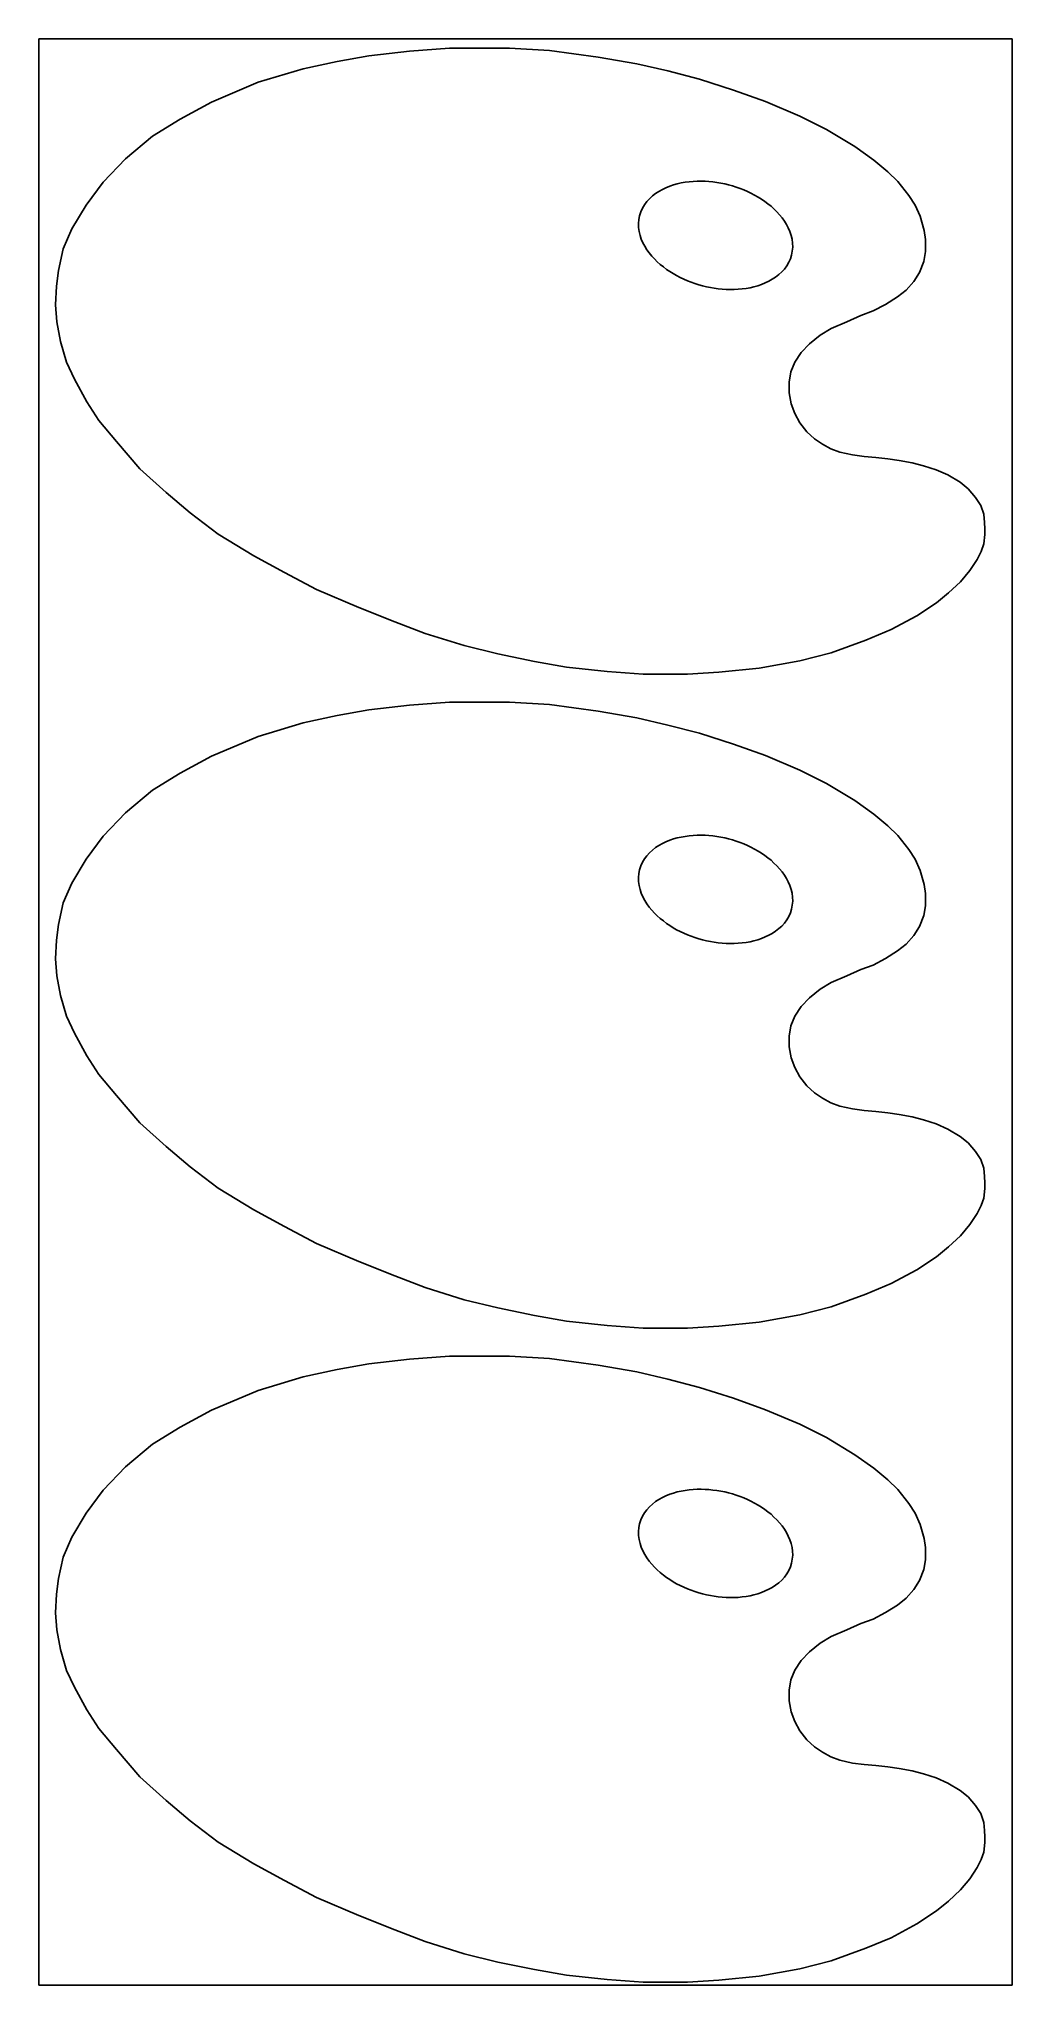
# Model space of a CAD drawing. Header units: millimetres. Extents: x -610 to 610, y -1220 to 1220.
import ezdxf

# ---------------------------------------------------------------- set-up
doc = ezdxf.new("R2010")
doc.units = ezdxf.units.MM
for name, color, linetype in [('Fusion', 7, 'CONTINUOUS'), ('Fusion001', 7, 'CONTINUOUS'), ('Fusion002', 7, 'CONTINUOUS'), ('Rectangle', 7, 'CONTINUOUS')]:
    doc.layers.add(name, color=color, linetype=linetype)

msp = doc.modelspace()

# ---------------------------------------------------------------- linework, layer by layer
at = {"layer": 'Fusion'}
for p, q in [((-196.6, -441.2), (-145.5, -435.2)), ((-145.5, -435.2), (-95.2, -431.5)), ((-95.2, -431.5), (-53.1, -431.5)), ((-53.1, -431.5), (-20.1, -431.5)), ((-20.1, -431.5), (30.2, -434.5)), ((30.2, -434.5), (90.9, -442.7)), ((-335, -474.4), (-278.7, -457.6)), ((-278.7, -457.6), (-235.9, -448.3)), ((-235.9, -448.3), (-196.6, -441.2)), ((90.9, -442.7), (139.4, -451.2)), ((139.4, -451.2), (178.5, -460.2)), ((178.5, -460.2), (218.2, -470.6)), ((-393.5, -499.4), (-335, -474.4)), ((218.2, -470.6), (260.7, -484.1)), ((260.7, -484.1), (300.9, -498.6)), ((-432.8, -520.4), (-393.5, -499.4)), ((300.9, -498.6), (343.8, -516.9)), ((-467.5, -542), (-432.8, -520.4)), ((343.8, -516.9), (377.5, -533.4)), ((377.5, -533.4), (412.9, -555)), ((-501.4, -570.3), (-467.5, -542)), ((412.9, -555), (436.8, -572.1)), ((-529.4, -599.4), (-501.4, -570.3)), ((436.8, -572.1), (454.3, -586.7)), ((-550.6, -628.5), (-529.4, -599.4)), ((171.6, -608.7), (167.3, -611.1)), ((176.1, -606.5), (171.6, -608.7)), ((180.8, -604.7), (176.1, -606.5)), ((185.5, -603.1), (180.8, -604.7)), ((190.3, -601.7), (185.5, -603.1)), ((195.2, -600.6), (190.3, -601.7)), ((200.1, -599.8), (195.2, -600.6)), ((205.1, -599.1), (200.1, -599.8)), ((210.1, -598.7), (205.1, -599.1)), ((215.1, -598.4), (210.1, -598.7)), ((220.1, -598.4), (215.1, -598.4)), ((225.1, -598.5), (220.1, -598.4)), ((230, -598.8), (225.1, -598.5)), ((235, -599.3), (230, -598.8)), ((240, -600), (235, -599.3)), ((244.9, -600.8), (240, -600)), ((249.8, -601.8), (244.9, -600.8)), ((254.7, -603), (249.8, -601.8)), ((259.5, -604.3), (254.7, -603)), ((264.2, -605.8), (259.5, -604.3)), ((269, -607.5), (264.2, -605.8)), ((273.6, -609.3), (269, -607.5)), ((278.2, -611.3), (273.6, -609.3)), ((454.3, -586.7), (466.8, -598.8)), ((466.8, -598.8), (480.6, -616.2)), ((-568.9, -658.3), (-550.6, -628.5)), ((146.6, -632.3), (144.5, -636.8)), ((149.1, -628), (146.6, -632.3)), ((152.1, -624), (149.1, -628)), ((155.4, -620.3), (152.1, -624)), ((159.1, -616.9), (155.4, -620.3)), ((163.1, -613.8), (159.1, -616.9)), ((167.3, -611.1), (163.1, -613.8)), ((282.7, -613.5), (278.2, -611.3)), ((287.2, -615.8), (282.7, -613.5)), ((291.5, -618.2), (287.2, -615.8)), ((295.8, -620.9), (291.5, -618.2)), ((299.9, -623.7), (295.8, -620.9)), ((303.9, -626.7), (299.9, -623.7)), ((307.8, -629.8), (303.9, -626.7)), ((311.5, -633.2), (307.8, -629.8)), ((315.1, -636.7), (311.5, -633.2)), ((480.6, -616.2), (488.7, -628.5)), ((488.7, -628.5), (494.7, -642.4)), ((-579.7, -683.3), (-568.9, -658.3)), ((142, -646.5), (141.6, -651.5)), ((141.6, -651.5), (141.8, -656.5)), ((141.8, -656.5), (142.4, -661.4)), ((143, -641.6), (142, -646.5)), ((144.5, -636.8), (143, -641.6)), ((318.4, -640.4), (315.1, -636.7)), ((321.6, -644.2), (318.4, -640.4)), ((324.5, -648.3), (321.6, -644.2)), ((327.1, -652.6), (324.5, -648.3)), ((329.5, -657), (327.1, -652.6)), ((331.4, -661.6), (329.5, -657)), ((494.7, -642.4), (499.8, -660)), ((142.4, -661.4), (143.6, -666.3)), ((143.6, -666.3), (145.2, -671)), ((145.2, -671), (147.2, -675.6)), ((147.2, -675.6), (149.5, -680)), ((149.5, -680), (152.1, -684.3)), ((333, -666.3), (331.4, -661.6)), ((334.2, -671.2), (333, -666.3)), ((334.8, -676.1), (334.2, -671.2)), ((334.5, -686.1), (335, -681.1)), ((335, -681.1), (334.8, -676.1)), ((499.8, -660), (501.4, -671.4)), ((501.4, -671.4), (501.4, -686.7)), ((-585.6, -710.2), (-579.7, -683.3)), ((152.1, -684.3), (155.1, -688.4)), ((155.1, -688.4), (158.2, -692.2)), ((158.2, -692.2), (161.6, -695.9)), ((161.6, -695.9), (165.1, -699.4)), ((165.1, -699.4), (168.9, -702.8)), ((168.9, -702.8), (172.8, -705.9)), ((172.8, -705.9), (176.8, -708.9)), ((324.6, -708.5), (327.5, -704.4)), ((327.5, -704.4), (330.1, -700.1)), ((330.1, -700.1), (332.1, -695.6)), ((332.1, -695.6), (333.6, -691)), ((333.6, -691), (334.5, -686.1)), ((499.2, -699.1), (494.1, -712.8)), ((501.4, -686.7), (499.2, -699.1)), ((-589.3, -753.5), (-588.1, -730.1)), ((-588.1, -730.1), (-585.6, -710.2)), ((176.8, -708.9), (180.9, -711.7)), ((180.9, -711.7), (185.2, -714.3)), ((185.2, -714.3), (189.5, -716.8)), ((189.5, -716.8), (193.9, -719.1)), ((193.9, -719.1), (198.5, -721.2)), ((198.5, -721.2), (203, -723.2)), ((203, -723.2), (207.7, -725)), ((207.7, -725), (212.4, -726.7)), ((212.4, -726.7), (217.2, -728.2)), ((217.2, -728.2), (222, -729.5)), ((222, -729.5), (226.9, -730.7)), ((226.9, -730.7), (231.8, -731.7)), ((231.8, -731.7), (236.7, -732.5)), ((276.5, -732.7), (281.5, -731.9)), ((281.5, -731.9), (286.3, -730.8)), ((286.3, -730.8), (291.2, -729.4)), ((291.2, -729.4), (295.9, -727.8)), ((295.9, -727.8), (300.5, -725.9)), ((300.5, -725.9), (305, -723.8)), ((305, -723.8), (309.4, -721.4)), ((309.4, -721.4), (313.6, -718.6)), ((313.6, -718.6), (317.5, -715.5)), ((317.5, -715.5), (321.2, -712.2)), ((321.2, -712.2), (324.6, -708.5)), ((486.7, -724.1), (477.1, -734.9)), ((494.1, -712.8), (486.7, -724.1)), ((-587.5, -774.7), (-589.3, -753.5)), ((236.7, -732.5), (241.7, -733.2)), ((241.7, -733.2), (246.6, -733.7)), ((246.6, -733.7), (251.6, -734)), ((251.6, -734), (256.6, -734.2)), ((256.6, -734.2), (261.6, -734.1)), ((261.6, -734.1), (266.6, -733.9)), ((266.6, -733.9), (271.6, -733.4)), ((271.6, -733.4), (276.5, -732.7)), ((451.5, -752.9), (436, -761.1)), ((466.4, -743.5), (451.5, -752.9)), ((477.1, -734.9), (466.4, -743.5)), ((-582.9, -799.4), (-587.5, -774.7)), ((403, -774.5), (383.4, -783.1)), ((420.6, -766.7), (403, -774.5)), ((436, -761.1), (420.6, -766.7)), ((-575.3, -825.4), (-582.9, -799.4)), ((355.9, -802.1), (345.7, -813)), ((369.4, -791.3), (355.9, -802.1)), ((383.4, -783.1), (369.4, -791.3)), ((-565.2, -846.4), (-575.3, -825.4)), ((337.7, -825.3), (332.8, -837.4)), ((345.7, -813), (337.7, -825.3)), ((-549.9, -874.8), (-565.2, -846.4)), ((332.8, -837.4), (330.5, -850.2)), ((330.5, -850.2), (330.5, -863.8)), ((-534.9, -898.2), (-549.9, -874.8)), ((330.5, -863.8), (333, -877.5)), ((333, -877.5), (337.7, -889.6)), ((-512.9, -924.7), (-534.9, -898.2)), ((337.7, -889.6), (344, -901.2)), ((344, -901.2), (352.6, -912.6)), ((-483.3, -958.9), (-512.9, -924.7)), ((352.6, -912.6), (362.2, -921.4)), ((362.2, -921.4), (372.3, -928.1)), ((372.3, -928.1), (382.7, -934)), ((382.7, -934), (394.2, -938.1)), ((394.2, -938.1), (409.9, -941.6)), ((409.9, -941.6), (424.6, -943.4)), ((424.6, -943.4), (439.2, -944.7)), ((439.2, -944.7), (454.4, -946.3)), ((454.4, -946.3), (468.3, -948.4)), ((468.3, -948.4), (484.9, -951.4)), ((484.9, -951.4), (498.8, -955.1)), ((-450.4, -988.5), (-483.3, -958.9)), ((498.8, -955.1), (514.7, -960.2)), ((514.7, -960.2), (529.4, -966.7)), ((529.4, -966.7), (544.9, -975.9)), ((544.9, -975.9), (555.1, -984)), ((-420.5, -1014.1), (-450.4, -988.5)), ((555.1, -984), (564.1, -994.9)), ((564.1, -994.9), (570.8, -1004.8)), ((-385.3, -1040.8), (-420.5, -1014.1)), ((570.8, -1004.8), (574.4, -1016)), ((574.4, -1016), (575.5, -1026.4)), ((-340.7, -1067.9), (-385.3, -1040.8)), ((576, -1041.3), (574.4, -1053.2)), ((575.5, -1026.4), (576, -1034.1)), ((576, -1034.1), (576, -1041.3)), ((-302.2, -1089), (-340.7, -1067.9)), ((566.3, -1072.5), (557.1, -1086.6)), ((571.2, -1062.5), (566.3, -1072.5)), ((574.4, -1053.2), (571.2, -1062.5)), ((-261.9, -1110.1), (-302.2, -1089)), ((557.1, -1086.6), (545.4, -1100.5)), ((-208.8, -1132.7), (-261.9, -1110.1)), ((530.5, -1114.6), (515.4, -1126.9)), ((545.4, -1100.5), (530.5, -1114.6)), ((-163.8, -1150.8), (-208.8, -1132.7)), ((490.6, -1143.2), (458.5, -1160.6)), ((515.4, -1126.9), (490.6, -1143.2)), ((-125.6, -1165.4), (-163.8, -1150.8)), ((-76.8, -1180.7), (-125.6, -1165.4)), ((458.5, -1160.6), (426.8, -1173.9)), ((-34.6, -1191.1), (-76.8, -1180.7)), ((11.2, -1200.5), (-34.6, -1191.1)), ((383.4, -1189.5), (344, -1199.6)), ((426.8, -1173.9), (383.4, -1189.5)), ((51.4, -1207.6), (11.2, -1200.5)), ((102.4, -1213), (51.4, -1207.6)), ((147.6, -1216.4), (102.4, -1213)), ((203, -1216.4), (147.6, -1216.4)), ((242.4, -1214), (203, -1216.4)), ((293.1, -1208.8), (242.4, -1214)), ((344, -1199.6), (293.1, -1208.8))]:
    msp.add_line(p, q, dxfattribs=at)
at = {"layer": 'Fusion001'}
for p, q in [((-278.7, 362.4), (-235.9, 371.7)), ((-235.9, 371.7), (-196.6, 378.8)), ((-196.6, 378.8), (-145.5, 384.8)), ((-145.5, 384.8), (-95.2, 388.5)), ((-95.2, 388.5), (-53.1, 388.5)), ((-53.1, 388.5), (-20.1, 388.5)), ((-20.1, 388.5), (30.2, 385.5)), ((30.2, 385.5), (90.9, 377.3)), ((90.9, 377.3), (139.4, 368.8)), ((139.4, 368.8), (178.5, 359.8)), ((-393.5, 320.6), (-335, 345.6)), ((-335, 345.6), (-278.7, 362.4)), ((178.5, 359.8), (218.2, 349.4)), ((218.2, 349.4), (260.7, 335.9)), ((-432.8, 299.6), (-393.5, 320.6)), ((260.7, 335.9), (300.9, 321.4)), ((300.9, 321.4), (343.8, 303.1)), ((-467.5, 278), (-432.8, 299.6)), ((343.8, 303.1), (377.5, 286.6)), ((-501.4, 249.7), (-467.5, 278)), ((377.5, 286.6), (412.9, 265)), ((-529.4, 220.6), (-501.4, 249.7)), ((412.9, 265), (436.8, 247.9)), ((436.8, 247.9), (454.3, 233.3)), ((-550.6, 191.5), (-529.4, 220.6)), ((200.1, 220.2), (195.2, 219.4)), ((205.1, 220.9), (200.1, 220.2)), ((210.1, 221.3), (205.1, 220.9)), ((215.1, 221.6), (210.1, 221.3)), ((220.1, 221.6), (215.1, 221.6)), ((225.1, 221.5), (220.1, 221.6)), ((230, 221.2), (225.1, 221.5)), ((235, 220.7), (230, 221.2)), ((240, 220), (235, 220.7)), ((244.9, 219.2), (240, 220)), ((454.3, 233.3), (466.8, 221.2)), ((466.8, 221.2), (480.6, 203.8)), ((152.1, 196), (149.1, 192)), ((155.4, 199.7), (152.1, 196)), ((159.1, 203.1), (155.4, 199.7)), ((163.1, 206.2), (159.1, 203.1)), ((167.3, 208.9), (163.1, 206.2)), ((171.6, 211.3), (167.3, 208.9)), ((176.1, 213.5), (171.6, 211.3)), ((180.8, 215.3), (176.1, 213.5)), ((185.5, 216.9), (180.8, 215.3)), ((190.3, 218.3), (185.5, 216.9)), ((195.2, 219.4), (190.3, 218.3)), ((249.8, 218.2), (244.9, 219.2)), ((254.7, 217), (249.8, 218.2)), ((259.5, 215.7), (254.7, 217)), ((264.2, 214.2), (259.5, 215.7)), ((269, 212.5), (264.2, 214.2)), ((273.6, 210.7), (269, 212.5)), ((278.2, 208.7), (273.6, 210.7)), ((282.7, 206.5), (278.2, 208.7)), ((287.2, 204.2), (282.7, 206.5)), ((291.5, 201.8), (287.2, 204.2)), ((295.8, 199.1), (291.5, 201.8)), ((299.9, 196.3), (295.8, 199.1)), ((303.9, 193.3), (299.9, 196.3)), ((480.6, 203.8), (488.7, 191.5)), ((-568.9, 161.7), (-550.6, 191.5)), ((142, 173.5), (141.6, 168.5)), ((143, 178.4), (142, 173.5)), ((144.5, 183.2), (143, 178.4)), ((146.6, 187.7), (144.5, 183.2)), ((149.1, 192), (146.6, 187.7)), ((307.8, 190.2), (303.9, 193.3)), ((311.5, 186.8), (307.8, 190.2)), ((315.1, 183.3), (311.5, 186.8)), ((318.4, 179.6), (315.1, 183.3)), ((321.6, 175.8), (318.4, 179.6)), ((324.5, 171.7), (321.6, 175.8)), ((327.1, 167.4), (324.5, 171.7)), ((488.7, 191.5), (494.7, 177.6)), ((494.7, 177.6), (499.8, 160)), ((-579.7, 136.7), (-568.9, 161.7)), ((141.6, 168.5), (141.8, 163.5)), ((141.8, 163.5), (142.4, 158.6)), ((142.4, 158.6), (143.6, 153.7)), ((143.6, 153.7), (145.2, 149)), ((145.2, 149), (147.2, 144.4)), ((329.5, 163), (327.1, 167.4)), ((331.4, 158.4), (329.5, 163)), ((333, 153.7), (331.4, 158.4)), ((334.2, 148.8), (333, 153.7)), ((334.8, 143.9), (334.2, 148.8)), ((499.8, 160), (501.4, 148.6)), ((501.4, 148.6), (501.4, 133.3)), ((-585.6, 109.8), (-579.7, 136.7)), ((147.2, 144.4), (149.5, 140)), ((149.5, 140), (152.1, 135.7)), ((152.1, 135.7), (155.1, 131.6)), ((155.1, 131.6), (158.2, 127.8)), ((158.2, 127.8), (161.6, 124.1)), ((161.6, 124.1), (165.1, 120.6)), ((330.1, 119.9), (332.1, 124.4)), ((332.1, 124.4), (333.6, 129)), ((333.6, 129), (334.5, 133.9)), ((334.5, 133.9), (335, 138.9)), ((335, 138.9), (334.8, 143.9)), ((501.4, 133.3), (499.2, 120.9)), ((-588.1, 89.9), (-585.6, 109.8)), ((165.1, 120.6), (168.9, 117.2)), ((168.9, 117.2), (172.8, 114.1)), ((172.8, 114.1), (176.8, 111.1)), ((176.8, 111.1), (180.9, 108.3)), ((180.9, 108.3), (185.2, 105.7)), ((185.2, 105.7), (189.5, 103.2)), ((189.5, 103.2), (193.9, 100.9)), ((193.9, 100.9), (198.5, 98.8)), ((198.5, 98.8), (203, 96.8)), ((305, 96.2), (309.4, 98.6)), ((309.4, 98.6), (313.6, 101.4)), ((313.6, 101.4), (317.5, 104.5)), ((317.5, 104.5), (321.2, 107.8)), ((321.2, 107.8), (324.6, 111.5)), ((324.6, 111.5), (327.5, 115.6)), ((327.5, 115.6), (330.1, 119.9)), ((494.1, 107.2), (486.7, 95.9)), ((499.2, 120.9), (494.1, 107.2)), ((-589.3, 66.5), (-588.1, 89.9)), ((203, 96.8), (207.7, 95)), ((207.7, 95), (212.4, 93.3)), ((212.4, 93.3), (217.2, 91.8)), ((217.2, 91.8), (222, 90.5)), ((222, 90.5), (226.9, 89.3)), ((226.9, 89.3), (231.8, 88.3)), ((231.8, 88.3), (236.7, 87.5)), ((236.7, 87.5), (241.7, 86.8)), ((241.7, 86.8), (246.6, 86.3)), ((246.6, 86.3), (251.6, 86)), ((251.6, 86), (256.6, 85.8)), ((256.6, 85.8), (261.6, 85.9)), ((261.6, 85.9), (266.6, 86.1)), ((266.6, 86.1), (271.6, 86.6)), ((271.6, 86.6), (276.5, 87.3)), ((276.5, 87.3), (281.5, 88.1)), ((281.5, 88.1), (286.3, 89.2)), ((286.3, 89.2), (291.2, 90.6)), ((291.2, 90.6), (295.9, 92.2)), ((295.9, 92.2), (300.5, 94.1)), ((300.5, 94.1), (305, 96.2)), ((466.4, 76.5), (451.5, 67.1)), ((477.1, 85.1), (466.4, 76.5)), ((486.7, 95.9), (477.1, 85.1)), ((-587.5, 45.3), (-589.3, 66.5)), ((420.6, 53.3), (403, 45.5)), ((436, 58.9), (420.6, 53.3)), ((451.5, 67.1), (436, 58.9)), ((-582.9, 20.6), (-587.5, 45.3)), ((369.4, 28.7), (355.9, 17.9)), ((383.4, 36.9), (369.4, 28.7)), ((403, 45.5), (383.4, 36.9)), ((-575.3, -5.4), (-582.9, 20.6)), ((345.7, 7), (337.7, -5.3)), ((355.9, 17.9), (345.7, 7)), ((-565.2, -26.4), (-575.3, -5.4)), ((332.8, -17.4), (330.5, -30.2)), ((337.7, -5.3), (332.8, -17.4)), ((-549.9, -54.8), (-565.2, -26.4)), ((330.5, -30.2), (330.5, -43.8)), ((330.5, -43.8), (333, -57.5)), ((-534.9, -78.2), (-549.9, -54.8)), ((333, -57.5), (337.7, -69.6)), ((337.7, -69.6), (344, -81.2)), ((-512.9, -104.7), (-534.9, -78.2)), ((344, -81.2), (352.6, -92.6)), ((352.6, -92.6), (362.2, -101.4)), ((-483.3, -138.9), (-512.9, -104.7)), ((362.2, -101.4), (372.3, -108.1)), ((372.3, -108.1), (382.7, -114)), ((382.7, -114), (394.2, -118.1)), ((394.2, -118.1), (409.9, -121.6)), ((409.9, -121.6), (424.6, -123.4)), ((-450.4, -168.5), (-483.3, -138.9)), ((424.6, -123.4), (439.2, -124.7)), ((439.2, -124.7), (454.4, -126.3)), ((454.4, -126.3), (468.3, -128.4)), ((468.3, -128.4), (484.9, -131.4)), ((484.9, -131.4), (498.8, -135.1)), ((498.8, -135.1), (514.7, -140.2)), ((514.7, -140.2), (529.4, -146.7)), ((-420.5, -194.1), (-450.4, -168.5)), ((529.4, -146.7), (544.9, -155.9)), ((544.9, -155.9), (555.1, -164)), ((555.1, -164), (564.1, -174.9)), ((-385.3, -220.8), (-420.5, -194.1)), ((564.1, -174.9), (570.8, -184.8)), ((570.8, -184.8), (574.4, -196)), ((574.4, -196), (575.5, -206.4)), ((575.5, -206.4), (576, -214.1)), ((576, -214.1), (576, -221.3)), ((-340.7, -247.9), (-385.3, -220.8)), ((571.2, -242.5), (566.3, -252.5)), ((574.4, -233.2), (571.2, -242.5)), ((576, -221.3), (574.4, -233.2)), ((-302.2, -269), (-340.7, -247.9)), ((557.1, -266.6), (545.4, -280.5)), ((566.3, -252.5), (557.1, -266.6)), ((-261.9, -290.1), (-302.2, -269)), ((-208.8, -312.7), (-261.9, -290.1)), ((545.4, -280.5), (530.5, -294.6)), ((-163.8, -330.8), (-208.8, -312.7)), ((515.4, -306.9), (490.6, -323.2)), ((530.5, -294.6), (515.4, -306.9)), ((-125.6, -345.4), (-163.8, -330.8)), ((458.5, -340.6), (426.8, -353.9)), ((490.6, -323.2), (458.5, -340.6)), ((-76.8, -360.7), (-125.6, -345.4)), ((-34.6, -371.1), (-76.8, -360.7)), ((426.8, -353.9), (383.4, -369.5)), ((11.2, -380.5), (-34.6, -371.1)), ((51.4, -387.6), (11.2, -380.5)), ((102.4, -393), (51.4, -387.6)), ((293.1, -388.8), (242.4, -394)), ((344, -379.6), (293.1, -388.8)), ((383.4, -369.5), (344, -379.6)), ((147.6, -396.4), (102.4, -393)), ((203, -396.4), (147.6, -396.4)), ((242.4, -394), (203, -396.4))]:
    msp.add_line(p, q, dxfattribs=at)
at = {"layer": 'Fusion002'}
for p, q in [((-235.9, 1191.7), (-196.6, 1198.8)), ((-196.6, 1198.8), (-145.5, 1204.8)), ((-145.5, 1204.8), (-95.2, 1208.5)), ((-95.2, 1208.5), (-53.1, 1208.5)), ((-53.1, 1208.5), (-20.1, 1208.5)), ((-20.1, 1208.5), (30.2, 1205.5)), ((30.2, 1205.5), (90.9, 1197.3)), ((90.9, 1197.3), (139.4, 1188.8)), ((-335, 1165.6), (-278.7, 1182.4)), ((-278.7, 1182.4), (-235.9, 1191.7)), ((139.4, 1188.8), (178.5, 1179.8)), ((178.5, 1179.8), (218.2, 1169.4)), ((-393.5, 1140.6), (-335, 1165.6)), ((218.2, 1169.4), (260.7, 1155.9)), ((260.7, 1155.9), (300.9, 1141.4)), ((-432.8, 1119.6), (-393.5, 1140.6)), ((300.9, 1141.4), (343.8, 1123.1)), ((343.8, 1123.1), (377.5, 1106.6)), ((-467.5, 1098), (-432.8, 1119.6)), ((377.5, 1106.6), (412.9, 1085)), ((-501.4, 1069.7), (-467.5, 1098)), ((412.9, 1085), (436.8, 1067.9)), ((-529.4, 1040.6), (-501.4, 1069.7)), ((436.8, 1067.9), (454.3, 1053.3)), ((454.3, 1053.3), (466.8, 1041.2)), ((-550.6, 1011.5), (-529.4, 1040.6)), ((163.1, 1026.2), (159.1, 1023.1)), ((167.3, 1028.9), (163.1, 1026.2)), ((171.6, 1031.3), (167.3, 1028.9)), ((176.1, 1033.5), (171.6, 1031.3)), ((180.8, 1035.3), (176.1, 1033.5)), ((185.5, 1036.9), (180.8, 1035.3)), ((190.3, 1038.3), (185.5, 1036.9)), ((195.2, 1039.4), (190.3, 1038.3)), ((200.1, 1040.2), (195.2, 1039.4)), ((205.1, 1040.9), (200.1, 1040.2)), ((210.1, 1041.3), (205.1, 1040.9)), ((215.1, 1041.6), (210.1, 1041.3)), ((220.1, 1041.6), (215.1, 1041.6)), ((225.1, 1041.5), (220.1, 1041.6)), ((230, 1041.2), (225.1, 1041.5)), ((235, 1040.7), (230, 1041.2)), ((240, 1040), (235, 1040.7)), ((244.9, 1039.2), (240, 1040)), ((249.8, 1038.2), (244.9, 1039.2)), ((254.7, 1037), (249.8, 1038.2)), ((259.5, 1035.7), (254.7, 1037)), ((264.2, 1034.2), (259.5, 1035.7)), ((269, 1032.5), (264.2, 1034.2)), ((273.6, 1030.7), (269, 1032.5)), ((278.2, 1028.7), (273.6, 1030.7)), ((282.7, 1026.5), (278.2, 1028.7)), ((287.2, 1024.2), (282.7, 1026.5)), ((466.8, 1041.2), (480.6, 1023.8)), ((-568.9, 981.7), (-550.6, 1011.5)), ((144.5, 1003.2), (143, 998.4)), ((146.6, 1007.7), (144.5, 1003.2)), ((149.1, 1012), (146.6, 1007.7)), ((152.1, 1016), (149.1, 1012)), ((155.4, 1019.7), (152.1, 1016)), ((159.1, 1023.1), (155.4, 1019.7)), ((291.5, 1021.8), (287.2, 1024.2)), ((295.8, 1019.1), (291.5, 1021.8)), ((299.9, 1016.3), (295.8, 1019.1)), ((303.9, 1013.3), (299.9, 1016.3)), ((307.8, 1010.2), (303.9, 1013.3)), ((311.5, 1006.8), (307.8, 1010.2)), ((315.1, 1003.3), (311.5, 1006.8)), ((318.4, 999.6), (315.1, 1003.3)), ((480.6, 1023.8), (488.7, 1011.5)), ((488.7, 1011.5), (494.7, 997.6)), ((-579.7, 956.7), (-568.9, 981.7)), ((142, 993.5), (141.6, 988.5)), ((141.6, 988.5), (141.8, 983.5)), ((141.8, 983.5), (142.4, 978.6)), ((143, 998.4), (142, 993.5)), ((142.4, 978.6), (143.6, 973.7)), ((321.6, 995.8), (318.4, 999.6)), ((324.5, 991.7), (321.6, 995.8)), ((327.1, 987.4), (324.5, 991.7)), ((329.5, 983), (327.1, 987.4)), ((331.4, 978.4), (329.5, 983)), ((333, 973.7), (331.4, 978.4)), ((494.7, 997.6), (499.8, 980)), ((499.8, 980), (501.4, 968.6)), ((-585.6, 929.8), (-579.7, 956.7)), ((143.6, 973.7), (145.2, 969)), ((145.2, 969), (147.2, 964.4)), ((147.2, 964.4), (149.5, 960)), ((149.5, 960), (152.1, 955.7)), ((152.1, 955.7), (155.1, 951.6)), ((155.1, 951.6), (158.2, 947.8)), ((334.2, 968.8), (333, 973.7)), ((333.6, 949), (334.5, 953.9)), ((334.8, 963.9), (334.2, 968.8)), ((334.5, 953.9), (335, 958.9)), ((335, 958.9), (334.8, 963.9)), ((501.4, 953.3), (499.2, 940.9)), ((501.4, 968.6), (501.4, 953.3)), ((-588.1, 909.9), (-585.6, 929.8)), ((158.2, 947.8), (161.6, 944.1)), ((161.6, 944.1), (165.1, 940.6)), ((165.1, 940.6), (168.9, 937.2)), ((168.9, 937.2), (172.8, 934.1)), ((172.8, 934.1), (176.8, 931.1)), ((176.8, 931.1), (180.9, 928.3)), ((180.9, 928.3), (185.2, 925.7)), ((317.5, 924.5), (321.2, 927.8)), ((321.2, 927.8), (324.6, 931.5)), ((324.6, 931.5), (327.5, 935.6)), ((327.5, 935.6), (330.1, 939.9)), ((330.1, 939.9), (332.1, 944.4)), ((332.1, 944.4), (333.6, 949)), ((499.2, 940.9), (494.1, 927.2)), ((-589.3, 886.5), (-588.1, 909.9)), ((185.2, 925.7), (189.5, 923.2)), ((189.5, 923.2), (193.9, 920.9)), ((193.9, 920.9), (198.5, 918.8)), ((198.5, 918.8), (203, 916.8)), ((203, 916.8), (207.7, 915)), ((207.7, 915), (212.4, 913.3)), ((212.4, 913.3), (217.2, 911.8)), ((217.2, 911.8), (222, 910.5)), ((222, 910.5), (226.9, 909.3)), ((226.9, 909.3), (231.8, 908.3)), ((231.8, 908.3), (236.7, 907.5)), ((236.7, 907.5), (241.7, 906.8)), ((241.7, 906.8), (246.6, 906.3)), ((246.6, 906.3), (251.6, 906)), ((251.6, 906), (256.6, 905.8)), ((256.6, 905.8), (261.6, 905.9)), ((261.6, 905.9), (266.6, 906.1)), ((266.6, 906.1), (271.6, 906.6)), ((271.6, 906.6), (276.5, 907.3)), ((276.5, 907.3), (281.5, 908.1)), ((281.5, 908.1), (286.3, 909.2)), ((286.3, 909.2), (291.2, 910.6)), ((291.2, 910.6), (295.9, 912.2)), ((295.9, 912.2), (300.5, 914.1)), ((300.5, 914.1), (305, 916.2)), ((305, 916.2), (309.4, 918.6)), ((309.4, 918.6), (313.6, 921.4)), ((313.6, 921.4), (317.5, 924.5)), ((477.1, 905.1), (466.4, 896.5)), ((486.7, 915.9), (477.1, 905.1)), ((494.1, 927.2), (486.7, 915.9)), ((-587.5, 865.3), (-589.3, 886.5)), ((436, 878.9), (420.6, 873.3)), ((451.5, 887.1), (436, 878.9)), ((466.4, 896.5), (451.5, 887.1)), ((-582.9, 840.6), (-587.5, 865.3)), ((383.4, 856.9), (369.4, 848.7)), ((403, 865.5), (383.4, 856.9)), ((420.6, 873.3), (403, 865.5)), ((-575.3, 814.6), (-582.9, 840.6)), ((355.9, 837.9), (345.7, 827)), ((369.4, 848.7), (355.9, 837.9)), ((-565.2, 793.6), (-575.3, 814.6)), ((337.7, 814.7), (332.8, 802.6)), ((345.7, 827), (337.7, 814.7)), ((-549.9, 765.2), (-565.2, 793.6)), ((332.8, 802.6), (330.5, 789.8)), ((330.5, 789.8), (330.5, 776.2)), ((-534.9, 741.8), (-549.9, 765.2)), ((330.5, 776.2), (333, 762.5)), ((333, 762.5), (337.7, 750.4)), ((-512.9, 715.3), (-534.9, 741.8)), ((337.7, 750.4), (344, 738.8)), ((344, 738.8), (352.6, 727.4)), ((-483.3, 681.1), (-512.9, 715.3)), ((352.6, 727.4), (362.2, 718.6)), ((362.2, 718.6), (372.3, 711.9)), ((372.3, 711.9), (382.7, 706)), ((382.7, 706), (394.2, 701.9)), ((394.2, 701.9), (409.9, 698.4)), ((409.9, 698.4), (424.6, 696.6)), ((424.6, 696.6), (439.2, 695.3)), ((439.2, 695.3), (454.4, 693.7)), ((454.4, 693.7), (468.3, 691.6)), ((468.3, 691.6), (484.9, 688.6)), ((484.9, 688.6), (498.8, 684.9)), ((498.8, 684.9), (514.7, 679.8)), ((-450.4, 651.5), (-483.3, 681.1)), ((514.7, 679.8), (529.4, 673.3)), ((529.4, 673.3), (544.9, 664.1)), ((544.9, 664.1), (555.1, 656)), ((-420.5, 625.9), (-450.4, 651.5)), ((555.1, 656), (564.1, 645.1)), ((564.1, 645.1), (570.8, 635.2)), ((570.8, 635.2), (574.4, 624)), ((-385.3, 599.2), (-420.5, 625.9)), ((574.4, 624), (575.5, 613.6)), ((575.5, 613.6), (576, 605.9)), ((-340.7, 572.1), (-385.3, 599.2)), ((574.4, 586.8), (571.2, 577.5)), ((576, 598.7), (574.4, 586.8)), ((576, 605.9), (576, 598.7)), ((-302.2, 551), (-340.7, 572.1)), ((566.3, 567.5), (557.1, 553.4)), ((571.2, 577.5), (566.3, 567.5)), ((-261.9, 529.9), (-302.2, 551)), ((545.4, 539.5), (530.5, 525.4)), ((557.1, 553.4), (545.4, 539.5)), ((-208.8, 507.3), (-261.9, 529.9)), ((515.4, 513.1), (490.6, 496.8)), ((530.5, 525.4), (515.4, 513.1)), ((-163.8, 489.2), (-208.8, 507.3)), ((-125.6, 474.6), (-163.8, 489.2)), ((490.6, 496.8), (458.5, 479.4)), ((-76.8, 459.3), (-125.6, 474.6)), ((426.8, 466.1), (383.4, 450.5)), ((458.5, 479.4), (426.8, 466.1)), ((-34.6, 448.9), (-76.8, 459.3)), ((11.2, 439.5), (-34.6, 448.9)), ((51.4, 432.4), (11.2, 439.5)), ((344, 440.4), (293.1, 431.2)), ((383.4, 450.5), (344, 440.4)), ((102.4, 427), (51.4, 432.4)), ((147.6, 423.6), (102.4, 427)), ((203, 423.6), (147.6, 423.6)), ((242.4, 426), (203, 423.6)), ((293.1, 431.2), (242.4, 426))]:
    msp.add_line(p, q, dxfattribs=at)
at = {"layer": 'Rectangle'}
for p, q in [((610, 1220), (-610, 1220)), ((-610, 1220), (-610, -1220)), ((610, -1220), (610, 1220)), ((-610, -1220), (610, -1220))]:
    msp.add_line(p, q, dxfattribs=at)

doc.saveas('drawing.dxf')
